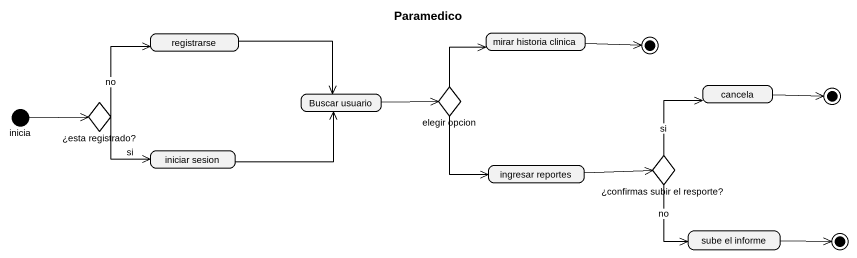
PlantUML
@startuml
title Paramedico
hide empty description
state registrarse
state "mirar historia clinica" as mirar_historia_clinica
state final1 <<end>>
state "Buscar usuario" as Buscar_usuario
state "elegir opcion" as elegir_opcion <<choice>>
state cancela
state final2 <<end>>
state inicia <<start>>
state "¿esta registrado?" as esta_registrado <<choice>>
state "iniciar sesion" as iniciar_sesion
state "ingresar reportes" as ingresar_reportes
state "¿confirmas subir el resporte?" as confirmas_subir_el_resporte <<choice>>
state "sube el informe" as sube_el_informe
state final3 <<end>>
registrarse -right-> Buscar_usuario
mirar_historia_clinica -right-> final1
Buscar_usuario -right-> elegir_opcion
elegir_opcion -up-> mirar_historia_clinica
elegir_opcion --> ingresar_reportes
cancela -right-> final2
inicia -right-> esta_registrado
esta_registrado -up-> registrarse : no
esta_registrado -right-> iniciar_sesion : si
iniciar_sesion -right-> Buscar_usuario
ingresar_reportes -right-> confirmas_subir_el_resporte
confirmas_subir_el_resporte -up-> cancela : si
confirmas_subir_el_resporte --> sube_el_informe : no
sube_el_informe -right-> final3
@enduml
